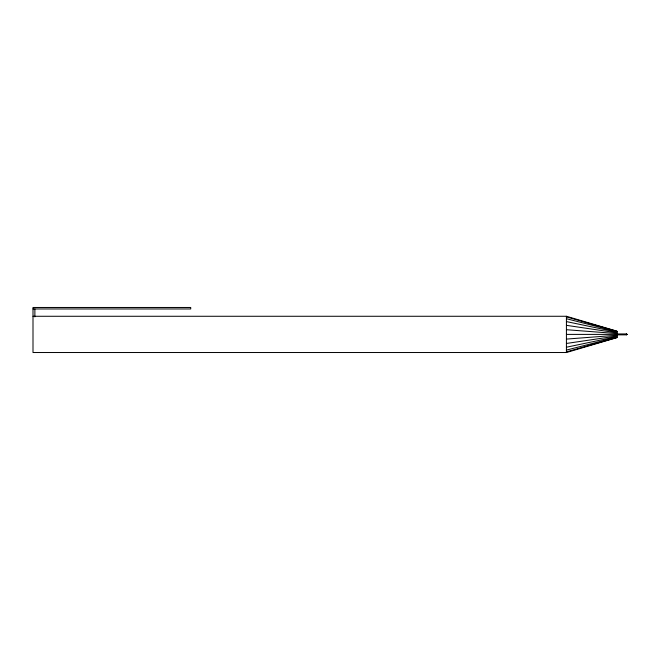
<?xml version="1.0" encoding="UTF-8"?>
<svg xmlns="http://www.w3.org/2000/svg" width="660" height="660" viewBox="0 0 660 660"><rect width="100%" height="100%" fill="white"/><g stroke="black" fill="none" stroke-linecap="round" stroke-linejoin="round"><path stroke-width="0.99" d="M616.96 334.851L626.373 334.851L627 334.397L626.373 333.943L616.96 333.943M626.373 334.637L627 334.397L626.373 334.397M33 308.962L190.724 308.962L190.724 307.477L33 307.477L33 352.522L566.42 352.522L616.96 337.615L616.96 331.18L566.42 316.272L33 316.272M566.42 351.904L616.96 337.507M566.42 350.097L616.96 337.186M566.42 347.218L616.96 336.674M566.42 343.464L616.96 336.006M566.42 339.091L616.96 335.23M566.42 334.397L616.96 334.397M566.42 329.711L616.96 333.564M566.42 325.339L616.96 332.788M626.373 334.274L627 334.397L626.373 334.166M566.42 321.585L616.96 332.12M566.42 318.706L616.96 331.617M566.42 316.891L616.96 331.295M626.373 333.943L626.373 334.851M566.42 316.272L566.42 352.522M34.881 308.962L34.881 316.891"/></g></svg>
